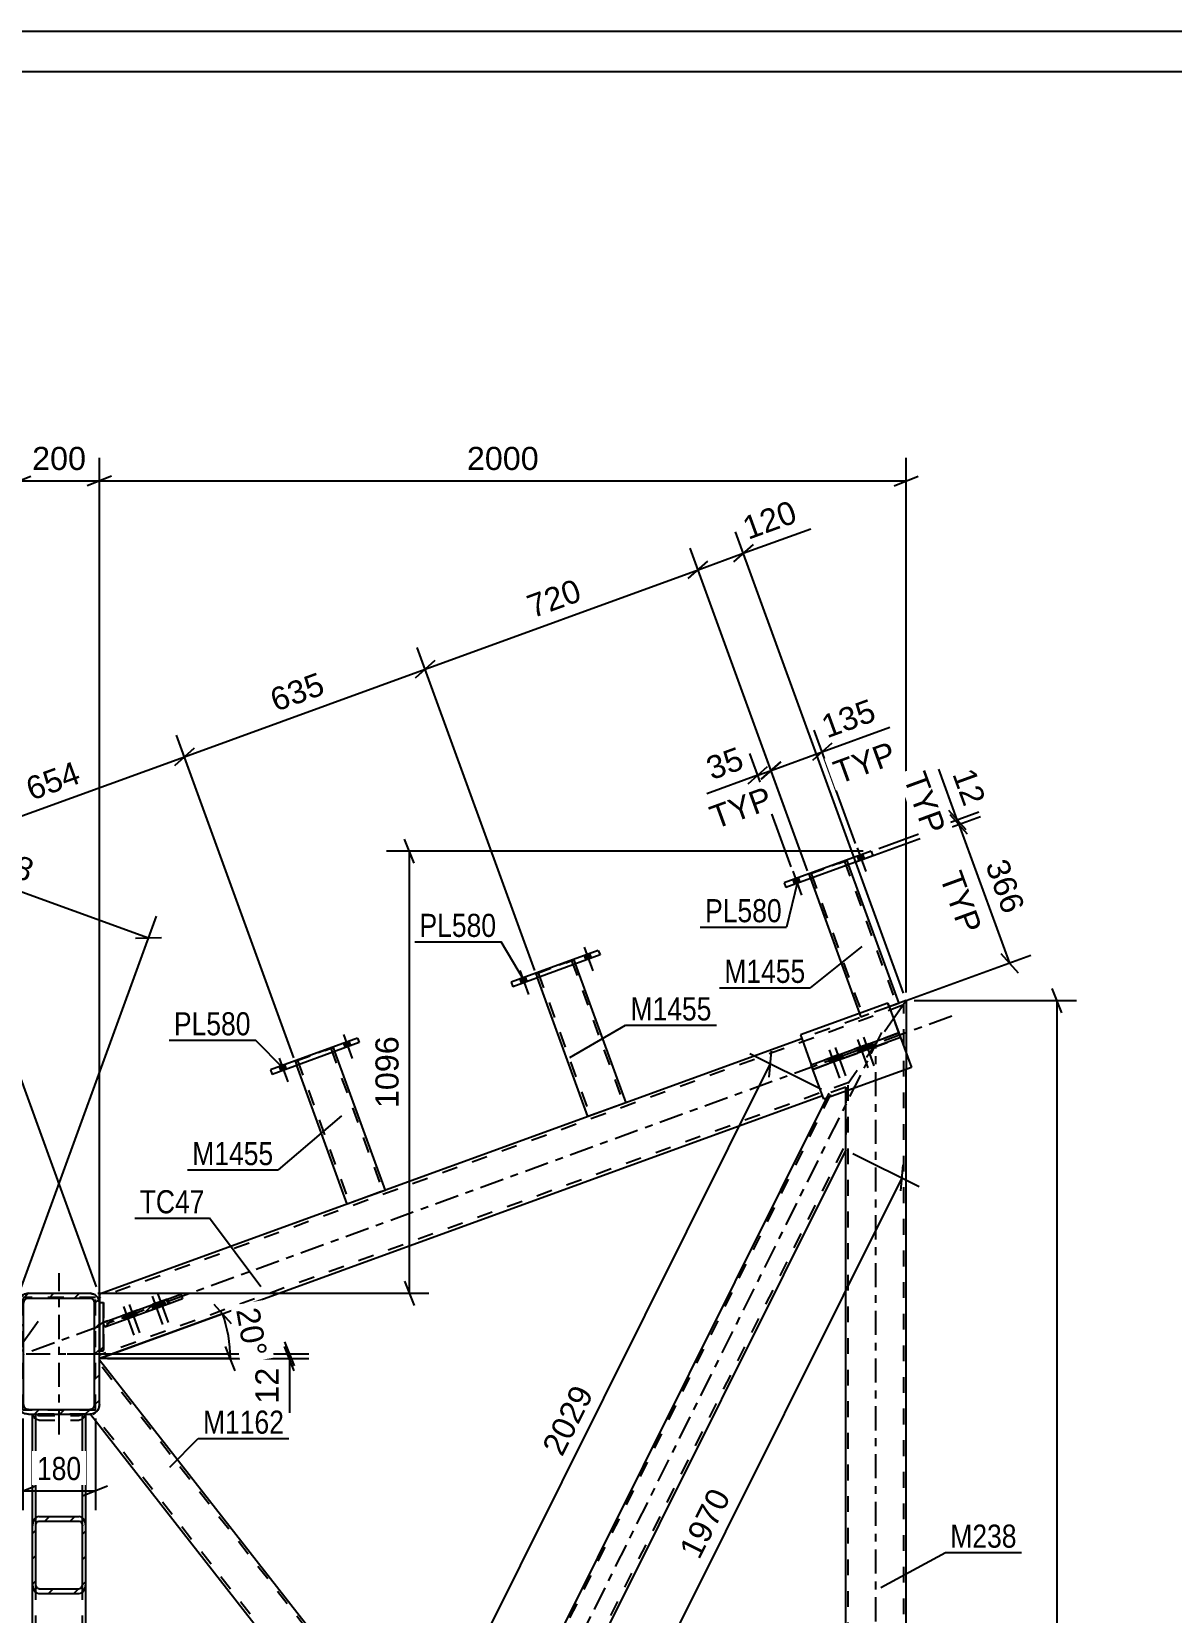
# Model space of a CAD drawing. Header units: millimetres. Extents: x 0 to 1189, y 0 to 841.
# Drawn here: x 565.9 to 707.2, y 644.9 to 841 of the extents above; entities that cross this region are included whole.
import ezdxf

# ---------------------------------------------------------------- set-up
doc = ezdxf.new("R2010")
doc.units = ezdxf.units.MM
doc.linetypes.add('DXK_LINE_DOT2', pattern=[3.9198, 1.9599, -1.9599])
doc.linetypes.add('DXK_LINE_DOT3', pattern=[5.9187, 2.979, -0.9799, 0.9799, -0.9799])
doc.styles.add('Arial', font='arial.ttf', dxfattribs={"height": 0.2})
doc.styles.add('Arial Narrow', font='ARIALN.TTF', dxfattribs={"height": 0.2})

# ---------------------------------------------------------------- blocks, each defined once
blk = doc.blocks.new('Unknown-348435271-1132')
at = {"color": 5, "linetype": 'Continuous'}
for p, q in [((1189, 841), (0, 841)), ((1184, 836), (5, 836))]:
    blk.add_line(p, q, dxfattribs=at)
blk = doc.blocks.new('Part-348435271-11914 - 11896')
at = {"color": 2, "linetype": 'Continuous'}
for p, q in [((673.65, 720.02), (672.69, 718.64)), ((674.25, 720.88), (673.65, 720.02)), ((674.25, 720.88), (674.25, 714.35)), ((674.25, 546.62), (674.25, 712.36)), ((666.75, 551.87), (666.75, 709.63)), ((667.5, 551.34), (666.75, 551.87)), ((674.25, 546.62), (670.2, 549.45))]:
    blk.add_line(p, q, dxfattribs=at)
at = {"color": 7, "linetype": 'DXK_LINE_DOT2'}
for p, q in [((673.93, 720.41), (673.76, 720.18)), ((673.95, 720.45), (673.93, 720.41)), ((673.95, 546.83), (673.95, 720.45)), ((672.69, 718.64), (666.75, 710.16)), ((674.25, 714.35), (674.25, 712.36)), ((666.75, 709.63), (666.75, 710.16)), ((667.05, 551.66), (667.05, 710.59)), ((670.2, 549.45), (667.5, 551.34))]:
    blk.add_line(p, q, dxfattribs=at)
at = {"color": 7, "linetype": 'DXK_LINE_DOT3'}
blk.add_line((670.5, 549.24), (670.5, 715.52), dxfattribs=at)
blk = doc.blocks.new('Part-348435271-11909 - 11896')
at = {"linetype": 'Continuous'}
h = blk.add_hatch(dxfattribs=at)
h.set_pattern_fill('', scale=0.7, style=0, pattern_type=0)
h.set_pattern_definition([(45, (565.95, 648.5563), (-1.57154, 1.57154), [])])
h.paths.add_polyline_path([(565.95, 655.79), (565.95, 648.56), (566.01, 648.11), (566.18, 647.74), (566.44, 647.49), (566.75, 647.4), (571.75, 647.4), (572.06, 647.49), (572.32, 647.74), (572.49, 648.11), (572.55, 648.56), (572.55, 655.79), (572.49, 656.23), (572.32, 656.61), (572.06, 656.86), (571.75, 656.95), (566.75, 656.95), (566.44, 656.86), (566.18, 656.61), (566.01, 656.23)])
h.paths.add_polyline_path([(566.47, 656.2), (566.6, 656.33), (566.75, 656.37), (571.75, 656.37), (571.9, 656.33), (572.03, 656.2), (572.12, 656.01), (572.15, 655.79), (572.15, 648.56), (572.12, 648.33), (572.03, 648.15), (571.9, 648.02), (571.75, 647.98), (566.75, 647.98), (566.6, 648.02), (566.47, 648.15), (566.38, 648.33), (566.35, 648.56), (566.35, 655.79), (566.38, 656.01)])
at = {"color": 2, "linetype": 'Continuous'}
for p, q in [((565.95, 655.79), (565.95, 669.6)), ((572.55, 655.79), (572.55, 669.6)), ((566.75, 656.95), (566.44, 656.86)), ((566.75, 656.95), (571.75, 656.95)), ((572.06, 656.86), (571.75, 656.95)), ((566.01, 656.23), (565.95, 655.79)), ((565.95, 648.56), (565.95, 655.79)), ((566.35, 655.79), (566.38, 656.01)), ((566.35, 648.56), (566.35, 655.79)), ((566.6, 656.33), (566.75, 656.37)), ((566.75, 656.37), (571.75, 656.37)), ((571.75, 656.37), (571.9, 656.33)), ((572.12, 656.01), (572.15, 655.79)), ((572.15, 648.56), (572.15, 655.79)), ((572.55, 655.79), (572.49, 656.23)), ((572.55, 648.56), (572.55, 655.79)), ((565.95, 648.56), (566.01, 648.11)), ((566.38, 648.33), (566.35, 648.56)), ((566.44, 647.49), (566.75, 647.4)), ((566.75, 647.98), (566.6, 648.02)), ((566.75, 647.98), (571.75, 647.98)), ((566.75, 647.4), (571.75, 647.4)), ((571.9, 648.02), (571.75, 647.98)), ((571.75, 647.4), (572.06, 647.49)), ((572.15, 648.56), (572.12, 648.33)), ((572.49, 648.11), (572.55, 648.56))]:
    blk.add_line(p, q, dxfattribs=at)
at = {"color": 7, "linetype": 'DXK_LINE_DOT2'}
for p, q in [((565.95, 669.6), (572.55, 669.6)), ((566.18, 669.21), (566.01, 669.6)), ((566.44, 668.96), (566.18, 669.21)), ((566.35, 648.56), (566.35, 669.6)), ((566.75, 668.87), (566.44, 668.96)), ((566.49, 669.6), (566.6, 669.5)), ((566.6, 669.5), (566.75, 669.45)), ((566.75, 669.45), (571.75, 669.45)), ((566.75, 668.87), (571.75, 668.87)), ((571.75, 669.45), (571.9, 669.5)), ((572.06, 668.96), (571.75, 668.87)), ((571.9, 669.5), (572.01, 669.6)), ((572.32, 669.21), (572.06, 668.96)), ((572.15, 648.56), (572.15, 669.6)), ((572.49, 669.6), (572.32, 669.21)), ((565.95, 648.56), (565.95, 655.79)), ((572.55, 648.56), (572.55, 655.79))]:
    blk.add_line(p, q, dxfattribs=at)
at = {"color": 2, "linetype": 'Continuous'}
for centre, radius, start, end in [((567.04, 655.99), 1.05, 124.1734, 166.5321), ((571.46, 655.99), 1.05, 13.4679, 55.8266), ((566.89, 655.89), 0.527, 124.1734, 166.5321), ((571.61, 655.89), 0.527, 13.4679, 55.8266), ((567.04, 648.36), 1.05, 193.4679, 235.8266), ((566.89, 648.46), 0.527, 193.4679, 235.8266), ((571.61, 648.46), 0.527, 304.1734, 346.5321), ((571.46, 648.36), 1.05, 304.1734, 346.5321)]:
    blk.add_arc(centre, radius, start, end, dxfattribs=at)
blk = doc.blocks.new('Part-348435271-11911 - 11896')
at = {"color": 7, "linetype": 'DXK_LINE_DOT2'}
for p, q in [((572.55, 669.6), (565.95, 669.6)), ((565.95, 648.56), (565.95, 669.6)), ((566.35, 525.1), (566.35, 669.6)), ((572.15, 525.1), (572.15, 669.6)), ((572.55, 648.56), (572.55, 669.6)), ((565.95, 525.1), (565.95, 541.64)), ((572.55, 525.1), (572.55, 541.64)), ((565.95, 525.1), (572.55, 525.1))]:
    blk.add_line(p, q, dxfattribs=at)
at = {"color": 2, "linetype": 'Continuous'}
for p, q in [((565.95, 541.64), (565.95, 648.56)), ((572.55, 541.64), (572.55, 648.56))]:
    blk.add_line(p, q, dxfattribs=at)
blk = doc.blocks.new('Part-348435271-11912 - 11896')
at = {"color": 7, "linetype": 'DXK_LINE_DOT2'}
for p, q in [((673.85, 720.3), (574.25, 684.05)), ((672.15, 720.11), (661.31, 716.16)), ((674.25, 720.88), (673.45, 719.73)), ((673.85, 720.3), (673.6, 719.95)), ((672.69, 718.64), (666.75, 710.16)), ((667.15, 710.74), (574.25, 676.92)), ((666.75, 710.16), (663.87, 709.12)), ((574.25, 684.05), (574.25, 684.02)), ((574.25, 684.02), (574.25, 683.79)), ((574.25, 683.46), (574.25, 676.5))]:
    blk.add_line(p, q, dxfattribs=at)
at = {"color": 2, "linetype": 'Continuous'}
for p, q in [((674.25, 720.88), (672.15, 720.11)), ((673.45, 719.73), (672.69, 718.64)), ((661.31, 716.16), (574.25, 684.48)), ((574.25, 676.5), (663.87, 709.12)), ((574.25, 684.48), (574.25, 683.63)), ((574.25, 683.63), (574.25, 683.46))]:
    blk.add_line(p, q, dxfattribs=at)
at = {"color": 7, "linetype": 'DXK_LINE_DOT3'}
blk.add_line((679.9, 718.94), (564.85, 677.07), dxfattribs=at)
blk = doc.blocks.new('Part-348435271-11917 - 11896')
at = {"color": 7, "linetype": 'DXK_LINE_DOT3'}
blk.add_line((671.21, 716.95), (567.55, 508.98), dxfattribs=at)
at = {"color": 7, "linetype": 'DXK_LINE_DOT2'}
for p, q in [((666.75, 710.16), (664.66, 709.4)), ((666.75, 710.16), (666.75, 702.39)), ((573.12, 525.09), (665.07, 709.55)), ((664.66, 709.4), (664.33, 708.75)), ((574.68, 518.36), (666.75, 703.06))]:
    blk.add_line(p, q, dxfattribs=at)
at = {"color": 2, "linetype": 'Continuous'}
for p, q in [((664.33, 708.75), (619.4, 618.61)), ((666.75, 702.39), (622.82, 614.25))]:
    blk.add_line(p, q, dxfattribs=at)
blk = doc.blocks.new('Part-348435271-11941 - 11896')
at = {"color": 2, "linetype": 'Continuous'}
for p, q in [((619.4, 618.61), (574.25, 676.33)), ((573.15, 669.62), (616.93, 613.66)), ((619.4, 618.61), (616.93, 613.66))]:
    blk.add_line(p, q, dxfattribs=at)
at = {"color": 7, "linetype": 'DXK_LINE_DOT2'}
for p, q in [((574.25, 670.8), (574.25, 676.33)), ((619.26, 618.32), (574.25, 675.85)), ((574.16, 670.34), (574.25, 670.8)), ((573.51, 669.69), (573.15, 669.62)), ((617.08, 613.96), (573.48, 669.69)), ((573.48, 669.69), (573.51, 669.69)), ((573.51, 669.69), (573.48, 669.69)), ((573.51, 669.69), (573.9, 669.95)), ((573.51, 669.69), (573.56, 669.73)), ((573.9, 669.95), (574.16, 670.34))]:
    blk.add_line(p, q, dxfattribs=at)
blk = doc.blocks.new('Part-348435271-11948 - 11896')
at = {"color": 2, "linetype": 'Continuous'}
for p, q in [((671.98, 720.58), (661.14, 716.63)), ((671.98, 720.58), (673.33, 716.87)), ((661.14, 716.63), (662.49, 712.92)), ((673.54, 716.31), (674.89, 712.59)), ((664.04, 708.65), (662.69, 712.36)), ((674.89, 712.59), (664.04, 708.65))]:
    blk.add_line(p, q, dxfattribs=at)
at = {"color": 7, "linetype": 'DXK_LINE_DOT2'}
for p, q in [((673.54, 716.31), (671.98, 720.58)), ((661.14, 716.63), (662.69, 712.36)), ((673.54, 716.31), (673.33, 716.87)), ((662.69, 712.36), (662.49, 712.92))]:
    blk.add_line(p, q, dxfattribs=at)
blk = doc.blocks.new('Part-348435271-11950 - 11896')
at = {"linetype": 'Continuous'}
h = blk.add_hatch(dxfattribs=at)
h.set_pattern_fill('', scale=0.7, style=0, pattern_type=0)
h.set_pattern_definition([(45, (574.25, 677.4634), (-1.57154, 1.57154), [])])
h.paths.add_polyline_path([(574.25, 683.46), (574.25, 677.46), (574.75, 677.46), (574.75, 683.46)])
at = {"color": 7, "linetype": 'DXK_LINE_DOT2'}
for p, q in [((574.25, 677.46), (574.25, 683.46)), ((574.25, 683.46), (574.75, 683.46)), ((574.75, 683.46), (574.75, 677.46)), ((574.75, 677.46), (574.25, 677.46))]:
    blk.add_line(p, q, dxfattribs=at)
at = {"color": 2, "linetype": 'Continuous'}
for p, q in [((574.25, 683.46), (574.25, 677.46)), ((574.25, 683.46), (574.75, 683.46)), ((574.75, 677.46), (574.75, 683.46)), ((574.25, 677.46), (574.75, 677.46))]:
    blk.add_line(p, q, dxfattribs=at)
blk = doc.blocks.new('Part-348435271-11952 - 11896')
at = {"color": 7, "linetype": 'DXK_LINE_DOT2'}
for p, q in [((628.36, 724.22), (633.06, 725.93)), ((633.06, 725.93), (628.36, 724.22)), ((632.78, 725.83), (632.78, 725.83)), ((632.78, 725.83), (639.21, 708.12)), ((633.06, 725.93), (633.06, 725.93)), ((633.06, 725.93), (633.24, 725.43)), ((628.36, 724.22), (628.36, 724.22)), ((628.36, 724.22), (628.54, 723.71)), ((628.64, 724.33), (628.64, 724.33)), ((628.64, 724.33), (635.07, 706.62)), ((639.49, 708.22), (634.79, 706.52)), ((639.49, 708.22), (638.93, 708.02)), ((639.14, 708.1), (638.93, 708.02)), ((639.49, 708.22), (639.49, 708.22)), ((634.79, 706.52), (634.79, 706.52)), ((635.07, 706.62), (635.09, 706.63))]:
    blk.add_line(p, q, dxfattribs=at)
at = {"color": 2, "linetype": 'Continuous'}
for p, q in [((634.79, 706.52), (628.54, 723.71)), ((633.24, 725.43), (639.49, 708.22)), ((638.93, 708.02), (635.35, 706.72)), ((635.35, 706.72), (634.79, 706.52))]:
    blk.add_line(p, q, dxfattribs=at)
blk = doc.blocks.new('Part-348435271-11953 - 11896')
at = {"color": 2, "linetype": 'Continuous'}
for p, q in [((636.09, 727.1), (625.28, 723.17)), ((636.3, 726.54), (625.49, 722.6)), ((636.09, 727.1), (636.3, 726.54)), ((625.28, 723.17), (625.49, 722.6))]:
    blk.add_line(p, q, dxfattribs=at)
blk = doc.blocks.new('Part-348435271-11954 - 11896')
at = {"color": 7, "linetype": 'DXK_LINE_DOT2'}
for p, q in [((662.19, 736.54), (666.89, 738.24)), ((666.89, 738.24), (662.19, 736.54)), ((666.61, 738.14), (666.61, 738.14)), ((666.61, 738.14), (673.04, 720.43)), ((666.89, 738.24), (666.89, 738.24)), ((666.89, 738.24), (667.07, 737.74)), ((662.19, 736.54), (662.19, 736.54)), ((662.19, 736.54), (662.37, 736.03)), ((662.47, 736.64), (662.47, 736.64)), ((662.47, 736.64), (668.9, 718.93)), ((673.32, 720.54), (668.62, 718.83)), ((672.15, 720.11), (669.07, 718.99)), ((673.32, 720.54), (672.75, 720.33)), ((672.97, 720.41), (672.75, 720.33)), ((673.32, 720.54), (673.32, 720.54)), ((668.45, 719.3), (668.62, 718.83)), ((669.18, 719.03), (668.62, 718.83)), ((668.9, 718.93), (668.92, 718.94))]:
    blk.add_line(p, q, dxfattribs=at)
at = {"color": 2, "linetype": 'Continuous'}
for p, q in [((667.07, 737.74), (673.32, 720.54)), ((662.37, 736.03), (668.45, 719.3)), ((672.75, 720.33), (672.15, 720.11))]:
    blk.add_line(p, q, dxfattribs=at)
blk = doc.blocks.new('Part-348435271-11955 - 11896')
at = {"color": 2, "linetype": 'Continuous'}
for p, q in [((669.92, 739.41), (659.11, 735.48)), ((669.92, 739.41), (670.12, 738.85)), ((670.12, 738.85), (659.32, 734.92)), ((659.11, 735.48), (659.32, 734.92))]:
    blk.add_line(p, q, dxfattribs=at)
blk = doc.blocks.new('Part-348435271-11956 - 11896')
at = {"color": 7, "linetype": 'DXK_LINE_DOT2'}
for p, q in [((598.52, 713.36), (603.22, 715.07)), ((603.22, 715.07), (598.52, 713.36)), ((602.94, 714.97), (602.94, 714.97)), ((602.94, 714.97), (609.37, 697.26)), ((603.22, 715.07), (603.22, 715.07)), ((603.22, 715.07), (603.41, 714.57)), ((598.52, 713.36), (598.52, 713.36)), ((598.52, 713.36), (598.71, 712.86)), ((598.81, 713.47), (598.81, 713.47)), ((598.81, 713.47), (605.24, 695.76)), ((609.65, 697.36), (604.95, 695.66)), ((609.65, 697.36), (609.09, 697.16)), ((609.31, 697.24), (609.09, 697.16)), ((609.65, 697.36), (609.65, 697.36)), ((604.95, 695.66), (604.95, 695.66)), ((605.24, 695.76), (605.26, 695.77))]:
    blk.add_line(p, q, dxfattribs=at)
at = {"color": 2, "linetype": 'Continuous'}
for p, q in [((603.41, 714.57), (609.65, 697.36)), ((604.95, 695.66), (598.71, 712.86)), ((609.09, 697.16), (605.52, 695.86)), ((605.52, 695.86), (604.95, 695.66))]:
    blk.add_line(p, q, dxfattribs=at)
blk = doc.blocks.new('Part-348435271-11957 - 11896')
at = {"color": 2, "linetype": 'Continuous'}
for p, q in [((606.25, 716.24), (595.45, 712.31)), ((606.46, 715.68), (595.65, 711.74)), ((606.25, 716.24), (606.46, 715.68)), ((595.45, 712.31), (595.65, 711.74))]:
    blk.add_line(p, q, dxfattribs=at)
blk = doc.blocks.new('Part-348435271-11960 - 11896')
at = {"linetype": 'Continuous'}
h = blk.add_hatch(dxfattribs=at)
h.set_pattern_fill('', scale=0.7, style=0, pattern_type=0)
h.set_pattern_definition([(45, (564.25, 670.7994), (-1.57154, 1.57154), [])])
h.paths.add_polyline_path([(564.25, 683.4), (564.25, 670.8), (564.34, 670.34), (564.6, 669.95), (564.99, 669.69), (565.45, 669.6), (573.05, 669.6), (573.51, 669.69), (573.9, 669.95), (574.16, 670.34), (574.25, 670.8), (574.25, 683.4), (574.16, 683.86), (573.9, 684.25), (573.51, 684.51), (573.05, 684.6), (565.45, 684.6), (564.99, 684.51), (564.6, 684.25), (564.34, 683.86)])
h.paths.add_polyline_path([(565.03, 683.82), (565.22, 683.95), (565.45, 684), (573.05, 684), (573.28, 683.95), (573.47, 683.82), (573.6, 683.63), (573.65, 683.4), (573.65, 670.8), (573.6, 670.57), (573.47, 670.38), (573.28, 670.25), (573.05, 670.2), (565.45, 670.2), (565.22, 670.25), (565.03, 670.38), (564.9, 670.57), (564.85, 670.8), (564.85, 683.4), (564.9, 683.63)])
at = {"color": 7, "linetype": 'DXK_LINE_DOT3'}
for p, q in [((569.25, 667.1), (569.25, 687.1)), ((559.25, 677.1), (579.25, 677.1))]:
    blk.add_line(p, q, dxfattribs=at)
at = {"color": 7, "linetype": 'DXK_LINE_DOT2'}
for p, q in [((564.99, 684.51), (565.45, 684.6)), ((565.45, 684.6), (573.05, 684.6)), ((573.05, 684.6), (573.51, 684.51)), ((564.25, 683.4), (564.34, 683.86)), ((564.25, 670.8), (564.25, 683.4)), ((564.9, 683.63), (564.85, 683.4)), ((564.85, 670.8), (564.85, 683.4)), ((565.45, 684), (565.22, 683.95)), ((565.45, 684), (573.05, 684)), ((573.28, 683.95), (573.05, 684)), ((573.65, 683.4), (573.6, 683.63)), ((573.65, 670.8), (573.65, 683.4)), ((574.16, 683.86), (574.25, 683.4)), ((574.25, 670.8), (574.25, 683.4)), ((564.34, 670.34), (564.25, 670.8)), ((564.85, 670.8), (564.9, 670.57)), ((573.6, 670.57), (573.65, 670.8)), ((574.25, 670.8), (574.16, 670.34)), ((565.45, 669.6), (564.99, 669.69)), ((565.22, 670.25), (565.45, 670.2)), ((565.45, 670.2), (573.05, 670.2)), ((565.45, 669.6), (573.05, 669.6)), ((573.05, 670.2), (573.28, 670.25)), ((573.35, 669.66), (573.05, 669.6)), ((573.51, 669.69), (573.35, 669.66))]:
    blk.add_line(p, q, dxfattribs=at)
at = {"color": 2, "linetype": 'Continuous'}
for p, q in [((565.45, 684.6), (564.99, 684.51)), ((565.45, 684.6), (573.05, 684.6)), ((573.51, 684.51), (573.05, 684.6)), ((564.34, 683.86), (564.25, 683.4)), ((564.25, 670.8), (564.25, 683.4)), ((564.85, 683.4), (564.9, 683.63)), ((564.85, 670.8), (564.85, 683.4)), ((565.22, 683.95), (565.45, 684)), ((565.45, 684), (573.05, 684)), ((573.05, 684), (573.28, 683.95)), ((573.6, 683.63), (573.65, 683.4)), ((573.65, 670.8), (573.65, 683.4)), ((574.25, 683.4), (574.16, 683.86)), ((574.25, 670.8), (574.25, 683.4)), ((564.25, 670.8), (564.34, 670.34)), ((564.9, 670.57), (564.85, 670.8)), ((573.65, 670.8), (573.6, 670.57)), ((574.16, 670.34), (574.25, 670.8)), ((564.99, 669.69), (565.45, 669.6)), ((565.45, 670.2), (565.22, 670.25)), ((565.45, 670.2), (573.05, 670.2)), ((565.45, 669.6), (573.05, 669.6)), ((573.28, 670.25), (573.05, 670.2)), ((573.05, 669.6), (573.51, 669.69))]:
    blk.add_line(p, q, dxfattribs=at)
at = {"color": 7, "linetype": 'DXK_LINE_DOT2'}
for centre, radius, start, end in [((565.45, 683.4), 1.2, 112.5, 157.5), ((573.05, 683.4), 1.2, 22.5, 67.5), ((565.45, 683.4), 0.6, 112.5, 157.5), ((573.05, 683.4), 0.6, 22.5, 67.5), ((565.45, 670.8), 0.6, 202.5, 247.5), ((573.05, 670.8), 0.6, 292.5, 337.5), ((565.45, 670.8), 1.2, 202.5, 247.5), ((573.05, 670.8), 1.2, 292.5, 337.5)]:
    blk.add_arc(centre, radius, start, end, dxfattribs=at)
at = {"color": 2, "linetype": 'Continuous'}
for centre, radius, start, end in [((565.45, 683.4), 1.2, 112.5, 157.5), ((573.05, 683.4), 1.2, 22.5, 67.5), ((565.45, 683.4), 0.6, 112.5, 157.5), ((573.05, 683.4), 0.6, 22.5, 67.5), ((565.45, 670.8), 0.6, 202.5, 247.5), ((573.05, 670.8), 0.6, 292.5, 337.5), ((565.45, 670.8), 1.2, 202.5, 247.5), ((573.05, 670.8), 1.2, 292.5, 337.5)]:
    blk.add_arc(centre, radius, start, end, dxfattribs=at)
blk = doc.blocks.new('Part-348435271-11966 - 11896')
at = {"color": 7, "linetype": 'DXK_LINE_DOT2'}
for p, q in [((673.33, 716.87), (662.49, 712.92)), ((662.69, 712.36), (673.54, 716.31))]:
    blk.add_line(p, q, dxfattribs=at)
at = {"color": 2, "linetype": 'Continuous'}
for p, q in [((669.96, 715.64), (673.33, 716.87)), ((673.54, 716.31), (670.16, 715.08)), ((673.33, 716.87), (673.33, 716.87)), ((673.33, 716.87), (673.54, 716.31)), ((662.49, 712.92), (669.96, 715.64)), ((670.16, 715.08), (662.69, 712.36)), ((669.96, 715.64), (670.16, 715.08)), ((662.49, 712.92), (662.49, 712.92)), ((662.49, 712.92), (662.69, 712.36))]:
    blk.add_line(p, q, dxfattribs=at)
blk = doc.blocks.new('Part-348435271-11967 - 11896')
at = {"linetype": 'Continuous'}
h = blk.add_hatch(dxfattribs=at)
h.set_pattern_fill('', scale=0.7, style=0, pattern_type=0)
h.set_pattern_definition([(45, (574.9299, 680.4158), (-1.57154, 1.57154), [])])
h.paths.add_polyline_path([(574.72, 680.98), (574.93, 680.42), (582.88, 683.31), (582.67, 683.87)])
at = {"color": 2, "linetype": 'Continuous'}
for p, q in [((582.67, 683.87), (584.36, 684.49)), ((584.36, 684.49), (584.57, 683.92)), ((574.72, 680.98), (582.67, 683.87)), ((582.88, 683.31), (574.93, 680.42)), ((582.67, 683.87), (582.88, 683.31)), ((584.57, 683.92), (582.88, 683.31)), ((574.93, 680.42), (574.72, 680.98))]:
    blk.add_line(p, q, dxfattribs=at)
at = {"color": 7, "linetype": 'DXK_LINE_DOT2'}
for p, q in [((582.67, 683.87), (574.72, 680.98)), ((582.88, 683.31), (574.93, 680.42)), ((582.81, 683.28), (582.6, 683.85)), ((574.93, 680.42), (574.72, 680.98))]:
    blk.add_line(p, q, dxfattribs=at)
blk = doc.blocks.new('Bolt-348435271-11988 - 11896')
at = {"linetype": 'Continuous'}
for points in [[(635.01, 726.71), (634.35, 726.47), (634.56, 725.9), (635.21, 726.14)], [(635.01, 726.71), (634.35, 726.47), (634.56, 725.9), (635.21, 726.14)], [(627.02, 723.8), (626.36, 723.56), (626.57, 723), (627.23, 723.24)], [(627.02, 723.8), (626.36, 723.56), (626.57, 723), (627.23, 723.24)]]:
    blk.add_hatch(color=1, dxfattribs=at).paths.add_polyline_path(points)
at = {"color": 1, "linetype": 'Continuous'}
for p, q in [((634.34, 727.53), (635.42, 724.57)), ((634.34, 727.53), (635.42, 724.57)), ((634.35, 726.47), (634.56, 725.9)), ((634.35, 726.47), (634.56, 725.9)), ((635.01, 726.71), (635.21, 726.14)), ((635.01, 726.71), (635.21, 726.14)), ((626.35, 724.62), (627.43, 721.66)), ((626.35, 724.62), (627.43, 721.66)), ((626.36, 723.56), (626.57, 723)), ((626.36, 723.56), (626.57, 723)), ((627.02, 723.8), (627.23, 723.24)), ((627.02, 723.8), (627.23, 723.24))]:
    blk.add_line(p, q, dxfattribs=at)
blk = doc.blocks.new('Bolt-348435271-11989 - 11896')
at = {"linetype": 'Continuous'}
for points in [[(668.84, 739.02), (668.18, 738.78), (668.39, 738.22), (669.04, 738.46)], [(668.84, 739.02), (668.18, 738.78), (668.39, 738.22), (669.04, 738.46)], [(660.85, 736.11), (660.19, 735.87), (660.4, 735.31), (661.06, 735.55)], [(660.85, 736.11), (660.19, 735.87), (660.4, 735.31), (661.06, 735.55)]]:
    blk.add_hatch(color=1, dxfattribs=at).paths.add_polyline_path(points)
at = {"color": 1, "linetype": 'Continuous'}
for p, q in [((668.17, 739.84), (669.24, 736.88)), ((668.17, 739.84), (669.24, 736.88)), ((668.18, 738.78), (668.39, 738.22)), ((668.18, 738.78), (668.39, 738.22)), ((668.84, 739.02), (669.04, 738.46)), ((668.84, 739.02), (669.04, 738.46)), ((660.18, 736.93), (661.26, 733.97)), ((660.18, 736.93), (661.26, 733.97)), ((660.19, 735.87), (660.4, 735.31)), ((660.19, 735.87), (660.4, 735.31)), ((660.85, 736.11), (661.06, 735.55)), ((660.85, 736.11), (661.06, 735.55))]:
    blk.add_line(p, q, dxfattribs=at)
blk = doc.blocks.new('Bolt-348435271-11990 - 11896')
at = {"linetype": 'Continuous'}
for points in [[(605.17, 715.85), (604.52, 715.61), (604.72, 715.04), (605.38, 715.28)], [(605.17, 715.85), (604.52, 715.61), (604.72, 715.04), (605.38, 715.28)], [(597.19, 712.94), (596.53, 712.7), (596.73, 712.14), (597.39, 712.38)], [(597.19, 712.94), (596.53, 712.7), (596.73, 712.14), (597.39, 712.38)]]:
    blk.add_hatch(color=1, dxfattribs=at).paths.add_polyline_path(points)
at = {"color": 1, "linetype": 'Continuous'}
for p, q in [((604.5, 716.67), (605.58, 713.71)), ((604.5, 716.67), (605.58, 713.71)), ((605.17, 715.85), (605.38, 715.28)), ((605.17, 715.85), (605.38, 715.28)), ((596.52, 713.76), (597.59, 710.8)), ((596.52, 713.76), (597.59, 710.8)), ((604.52, 715.61), (604.72, 715.04)), ((604.52, 715.61), (604.72, 715.04)), ((596.53, 712.7), (596.73, 712.14)), ((596.53, 712.7), (596.73, 712.14)), ((597.19, 712.94), (597.39, 712.38)), ((597.19, 712.94), (597.39, 712.38))]:
    blk.add_line(p, q, dxfattribs=at)
blk = doc.blocks.new('Bolt-348435271-11996 - 11896')
at = {"linetype": 'Continuous'}
for points in [[(665.47, 714.01), (664.62, 713.7), (664.83, 713.14), (665.68, 713.44)], [(666.22, 714.28), (665.37, 713.97), (665.58, 713.41), (666.42, 713.72)], [(668.98, 715.29), (668.14, 714.98), (668.34, 714.42), (669.19, 714.72)], [(669.73, 715.56), (668.89, 715.25), (669.09, 714.69), (669.94, 715)]]:
    blk.add_hatch(color=1, dxfattribs=at).paths.add_polyline_path(points)
at = {"color": 1, "linetype": 'Continuous'}
for p, q in [((668.22, 716.07), (669.5, 712.55)), ((668.97, 716.35), (670.25, 712.82)), ((664.7, 714.79), (665.99, 711.27)), ((665.37, 713.97), (665.58, 713.41)), ((665.45, 715.07), (666.74, 711.54)), ((665.47, 714.01), (665.68, 713.44)), ((666.22, 714.28), (666.42, 713.72)), ((668.14, 714.98), (668.34, 714.42)), ((668.89, 715.25), (669.09, 714.69)), ((668.98, 715.29), (669.19, 714.72)), ((669.73, 715.56), (669.94, 715)), ((664.62, 713.7), (664.83, 713.14))]:
    blk.add_line(p, q, dxfattribs=at)
blk = doc.blocks.new('Bolt-348435271-11997 - 11896')
at = {"linetype": 'Continuous'}
for points in [[(578.7, 682.43), (577.86, 682.12), (578.06, 681.56), (578.91, 681.86)], [(581.54, 683.46), (580.7, 683.15), (580.9, 682.59), (581.75, 682.9)], [(582.25, 683.72), (581.4, 683.41), (581.61, 682.85), (582.45, 683.15)], [(578, 682.17), (577.15, 681.86), (577.36, 681.3), (578.2, 681.61)]]:
    blk.add_hatch(color=1, dxfattribs=at).paths.add_polyline_path(points)
at = {"color": 1, "linetype": 'Continuous'}
for p, q in [((581.48, 684.5), (582.76, 680.98)), ((577.23, 682.96), (578.52, 679.43)), ((577.94, 683.21), (579.22, 679.69)), ((578.7, 682.43), (578.91, 681.86)), ((580.7, 683.15), (580.9, 682.59)), ((580.78, 684.25), (582.06, 680.72)), ((581.4, 683.41), (581.61, 682.85)), ((581.54, 683.46), (581.75, 682.9)), ((582.25, 683.72), (582.45, 683.15)), ((577.15, 681.86), (577.36, 681.3)), ((577.86, 682.12), (578.06, 681.56)), ((578, 682.17), (578.2, 681.61))]:
    blk.add_line(p, q, dxfattribs=at)
blk = doc.blocks.new('Part-348435271-23888 - 11896')
at = {"color": 7, "linetype": 'DXK_LINE_DOT2'}
for p, q in [((564.75, 670.1), (564.75, 684.1)), ((573.75, 684.1), (564.75, 684.1)), ((573.75, 670.1), (573.75, 684.1)), ((573.75, 670.1), (564.75, 670.1))]:
    blk.add_line(p, q, dxfattribs=at)
blk = doc.blocks.new('StraightDimension-348435271-15317 - 11896')
at = {"color": 7, "linetype": 'Continuous'}
for p, q in [((598.37, 713.8), (583.81, 753.79)), ((554.06, 739.94), (584.78, 751.12)), ((583.58, 750.04), (585.99, 752.19)), ((573.91, 685.42), (553.09, 742.61)), ((555.27, 741.01), (552.86, 738.86))]:
    blk.add_line(p, q, dxfattribs=at)
at = {"color": 0}
blk.add_wipeout([(572.87, 747.58), (571.43, 751.52), (564.03, 748.83), (565.47, 744.89)], dxfattribs=at)
at = {"color": 3, "style": 'Arial'}
blk.add_text('654', height=2.865, rotation=20.002, dxfattribs=at).set_placement((565.83, 745.65))
blk = doc.blocks.new('StraightDimension-348435271-15091 - 11896')
at = {"color": 7, "linetype": 'Continuous'}
for p, q in [((574.25, 683.58), (574.25, 788.16)), ((674.25, 721.88), (674.25, 788.16)), ((575.75, 785.91), (572.75, 784.71)), ((574.25, 785.31), (674.25, 785.31)), ((672.75, 784.71), (675.75, 785.91))]:
    blk.add_line(p, q, dxfattribs=at)
at = {"color": 0}
blk.add_wipeout([(629.3, 786.06), (629.3, 790.26), (619.2, 790.26), (619.2, 786.06)], dxfattribs=at)
at = {"color": 3, "style": 'Arial'}
blk.add_text('2000', height=2.865, dxfattribs=at).set_placement((619.8, 786.66))
blk = doc.blocks.new('StraightDimension-348435271-15092 - 11896')
at = {"color": 7, "linetype": 'Continuous'}
for p, q in [((564.25, 684.4), (564.25, 788.16)), ((574.25, 683.58), (574.25, 788.16)), ((562.75, 784.71), (565.75, 785.91)), ((564.25, 785.31), (574.25, 785.31)), ((575.75, 785.91), (572.75, 784.71))]:
    blk.add_line(p, q, dxfattribs=at)
at = {"color": 0}
blk.add_wipeout([(573.19, 786.06), (573.19, 790.26), (565.31, 790.26), (565.31, 786.06)], dxfattribs=at)
at = {"color": 3, "style": 'Arial'}
blk.add_text('200', height=2.865, dxfattribs=at).set_placement((565.91, 786.66))
blk = doc.blocks.new('StraightDimension-348435271-15168 - 11896')
at = {"color": 7, "linetype": 'Continuous'}
for p, q in [((527.56, 698.9), (544.27, 744.82)), ((544.91, 742.19), (541.68, 742.09)), ((543.29, 742.14), (580.33, 728.66)), ((564.59, 685.42), (581.31, 731.34)), ((578.72, 728.61), (581.95, 728.71))]:
    blk.add_line(p, q, dxfattribs=at)
at = {"color": 0}
blk.add_wipeout([(565.77, 734.76), (567.2, 738.71), (559.81, 741.4), (558.37, 737.45)], dxfattribs=at)
at = {"color": 3, "style": 'Arial'}
blk.add_text('788', height=2.865, rotation=-20.002, dxfattribs=at).set_placement((559.14, 737.81))
blk = doc.blocks.new('StraightDimension-348435271-15314 - 11896')
at = {"color": 7, "linetype": 'Continuous'}
for p, q in [((673.91, 721.81), (653.09, 779.01)), ((662.03, 736.97), (647.47, 776.97)), ((655.27, 777.41), (652.86, 775.26)), ((647.24, 773.21), (649.65, 775.37)), ((648.45, 774.29), (654.06, 776.33))]:
    blk.add_line(p, q, dxfattribs=at)
at = {"color": 0}
blk.add_wipeout([(661.7, 779.91), (660.26, 783.86), (652.87, 781.16), (654.3, 777.22)], dxfattribs=at)
at = {"color": 7, "linetype": 'Continuous'}
blk.add_line((654.06, 776.33), (662.45, 779.38), dxfattribs=at)
blk.add_line((654.06, 776.33), (662.45, 779.38), dxfattribs=at)
at = {"color": 3, "style": 'Arial'}
blk.add_text('120', height=2.865, rotation=20.002, dxfattribs=at).set_placement((654.66, 777.99))
blk = doc.blocks.new('StraightDimension-348435271-15315 - 11896')
at = {"color": 7, "linetype": 'Continuous'}
for p, q in [((662.03, 736.97), (647.47, 776.97)), ((647.24, 773.21), (649.65, 775.37)), ((614.62, 761.98), (648.45, 774.29)), ((615.82, 763.05), (613.41, 760.9)), ((628.21, 724.63), (613.64, 764.65))]:
    blk.add_line(p, q, dxfattribs=at)
at = {"color": 0}
blk.add_wipeout([(634.97, 770.18), (633.54, 774.13), (626.14, 771.44), (627.58, 767.49)], dxfattribs=at)
at = {"color": 3, "style": 'Arial'}
blk.add_text('720', height=2.865, rotation=20.002, dxfattribs=at).set_placement((627.94, 768.26))
blk = doc.blocks.new('StraightDimension-348435271-15316 - 11896')
at = {"color": 7, "linetype": 'Continuous'}
for p, q in [((613.41, 760.9), (615.82, 763.05)), ((628.21, 724.63), (613.64, 764.65)), ((584.78, 751.12), (614.62, 761.98)), ((598.37, 713.8), (583.81, 753.79)), ((585.99, 752.19), (583.58, 750.04))]:
    blk.add_line(p, q, dxfattribs=at)
at = {"color": 0}
blk.add_wipeout([(603.14, 758.6), (601.7, 762.54), (594.31, 759.85), (595.75, 755.9)], dxfattribs=at)
at = {"color": 3, "style": 'Arial'}
blk.add_text('635', height=2.865, rotation=20.002, dxfattribs=at).set_placement((596.1, 756.67))
blk = doc.blocks.new('StraightDimension-348435271-15410 - 11896')
at = {"color": 7, "linetype": 'Continuous'}
for p, q in [((667.65, 701.95), (675.88, 697.84)), ((673.6, 697.3), (673.87, 700.52)), ((629.8, 610.77), (673.74, 698.91)), ((623.71, 613.81), (631.95, 609.7)), ((629.94, 612.38), (629.67, 609.16))]:
    blk.add_line(p, q, dxfattribs=at)
at = {"color": 0}
blk.add_wipeout([(653.35, 659.69), (649.59, 661.57), (645.09, 652.53), (648.85, 650.66)], dxfattribs=at)
at = {"color": 3, "style": 'Arial'}
blk.add_text('1970', height=2.865, rotation=63.5066, dxfattribs=at).set_placement((648.58, 651.46))
blk = doc.blocks.new('StraightDimension-348435271-15430 - 11896')
at = {"color": 7, "linetype": 'Continuous'}
for p, q in [((663.76, 709.85), (654.86, 714.29)), ((657.28, 711.41), (657.54, 714.63)), ((612.16, 622.23), (657.41, 713.02)), ((612.29, 623.84), (612.02, 620.62)), ((618.51, 619.06), (609.6, 623.5))]:
    blk.add_line(p, q, dxfattribs=at)
at = {"color": 0}
blk.add_wipeout([(636.36, 672.47), (632.6, 674.35), (628.1, 665.31), (631.86, 663.44)], dxfattribs=at)
at = {"color": 3, "style": 'Arial'}
blk.add_text('2029', height=2.865, rotation=63.5066, dxfattribs=at).set_placement((631.59, 664.24))
blk = doc.blocks.new('StraightDimension-348435271-15624 - 11896')
at = {"color": 7, "linetype": 'Continuous'}
for p, q in [((668.92, 739.41), (609.83, 739.41)), ((613.28, 737.91), (612.08, 740.91)), ((612.68, 684.6), (612.68, 739.41)), ((574.05, 684.6), (615.08, 684.6)), ((612.08, 686.1), (613.28, 683.1))]:
    blk.add_line(p, q, dxfattribs=at)
at = {"color": 0}
blk.add_wipeout([(611.93, 717.05), (607.73, 717.05), (607.73, 706.96), (611.93, 706.96)], dxfattribs=at)
at = {"color": 3, "style": 'Arial'}
blk.add_text('1096', height=2.865, rotation=90.0002, dxfattribs=at).set_placement((611.33, 707.56))
blk = doc.blocks.new('StraightDimension-348435271-15672 - 11896')
at = {"color": 7, "linetype": 'Continuous'}
for p, q in [((668.01, 738.08), (683.47, 743.7)), ((681.86, 741.53), (679.71, 743.93)), ((680.79, 742.73), (687.05, 725.53)), ((674.26, 720.88), (689.72, 726.51)), ((685.97, 726.74), (688.12, 724.33))]:
    blk.add_line(p, q, dxfattribs=at)
at = {"color": 0}
blk.add_wipeout([(685.97, 730.69), (689.91, 732.13), (687.22, 739.52), (683.28, 738.09)], dxfattribs=at)
at = {"color": 0, "linetype": 'Continuous'}
blk.add_wipeout([(680.66, 728.17), (684.61, 729.61), (681.54, 738.04), (677.59, 736.61)], dxfattribs=at)
at = {"color": 3, "style": 'Arial'}
blk.add_text('366', height=2.865, rotation=-69.9983, dxfattribs=at).set_placement((684.04, 737.73))
at = {"color": 3, "linetype": 'Continuous', "style": 'Arial'}
blk.add_text('TYP', height=2.865, rotation=-69.9983, dxfattribs=at).set_placement((678.36, 736.25))
blk = doc.blocks.new('StraightDimension-348435271-15673 - 11896')
at = {"color": 7, "linetype": 'Continuous'}
for p, q in [((668.01, 738.08), (683.47, 743.71)), ((670.86, 739.75), (683.26, 744.27)), ((679.51, 744.5), (681.66, 742.09)), ((681.86, 741.53), (679.71, 743.93)), ((680.58, 743.29), (680.79, 742.73))]:
    blk.add_line(p, q, dxfattribs=at)
at = {"color": 0}
blk.add_wipeout([(681.11, 744.04), (685.05, 745.48), (683.12, 750.79), (679.18, 749.35)], dxfattribs=at)
at = {"color": 7, "linetype": 'Continuous'}
blk.add_line((680.58, 743.29), (678.29, 749.59), dxfattribs=at)
at = {"color": 0, "linetype": 'Continuous'}
blk.add_wipeout([(676.18, 740.48), (680.13, 741.92), (677.06, 750.36), (673.11, 748.92)], dxfattribs=at)
at = {"color": 7, "linetype": 'Continuous'}
blk.add_line((680.58, 743.29), (678.29, 749.59), dxfattribs=at)
at = {"color": 3, "linetype": 'Continuous', "style": 'Arial'}
blk.add_text('TYP', height=2.865, rotation=-69.9983, dxfattribs=at).set_placement((673.88, 748.56))
at = {"color": 3, "style": 'Arial'}
blk.add_text('12', height=2.865, rotation=-69.9983, dxfattribs=at).set_placement((679.94, 748.99))
blk = doc.blocks.new('StraightDimension-348435271-15716 - 11896')
at = {"color": 7, "linetype": 'Continuous'}
for p, q in [((667.97, 740.38), (662.86, 754.41)), ((662.03, 736.97), (656.52, 752.1)), ((657.5, 749.42), (663.84, 751.73)), ((665.04, 752.81), (662.64, 750.65)), ((656.29, 748.34), (658.7, 750.5))]:
    blk.add_line(p, q, dxfattribs=at)
at = {"color": 0}
blk.add_wipeout([(671.47, 755.31), (670.04, 759.25), (662.64, 756.56), (664.08, 752.61)], dxfattribs=at)
at = {"color": 7, "linetype": 'Continuous'}
blk.add_line((663.84, 751.73), (672.22, 754.78), dxfattribs=at)
at = {"color": 0, "linetype": 'Continuous'}
blk.add_wipeout([(673.99, 750), (672.56, 753.95), (664.12, 750.88), (665.56, 746.93)], dxfattribs=at)
at = {"color": 7, "linetype": 'Continuous'}
blk.add_line((663.84, 751.73), (672.22, 754.78), dxfattribs=at)
at = {"color": 3, "style": 'Arial'}
blk.add_text('135', height=2.865, rotation=20.002, dxfattribs=at).set_placement((664.43, 753.38))
at = {"color": 3, "linetype": 'Continuous', "style": 'Arial'}
blk.add_text('TYP', height=2.865, rotation=20.002, dxfattribs=at).set_placement((665.92, 747.7))
blk = doc.blocks.new('StraightDimension-348435271-15717 - 11896')
at = {"color": 7, "linetype": 'Continuous'}
for p, q in [((659.98, 737.47), (654.88, 751.5)), ((662.03, 736.97), (656.52, 752.1)), ((654.65, 747.75), (657.06, 749.9)), ((655.85, 748.82), (657.5, 749.42)), ((658.7, 750.5), (656.29, 748.34))]:
    blk.add_line(p, q, dxfattribs=at)
at = {"color": 0}
blk.add_wipeout([(655.1, 749.35), (653.67, 753.3), (648.36, 751.36), (649.8, 747.42)], dxfattribs=at)
at = {"color": 7, "linetype": 'Continuous'}
blk.add_line((655.85, 748.82), (649.56, 746.53), dxfattribs=at)
at = {"color": 0, "linetype": 'Continuous'}
blk.add_wipeout([(658.67, 744.42), (657.23, 748.37), (648.8, 745.3), (650.23, 741.35)], dxfattribs=at)
at = {"color": 7, "linetype": 'Continuous'}
blk.add_line((655.85, 748.82), (649.56, 746.53), dxfattribs=at)
at = {"color": 3, "style": 'Arial'}
blk.add_text('35', height=2.865, rotation=20.002, dxfattribs=at).set_placement((650.15, 748.19))
at = {"color": 3, "linetype": 'Continuous', "style": 'Arial'}
blk.add_text('TYP', height=2.865, rotation=20.002, dxfattribs=at).set_placement((650.59, 742.12))
blk = doc.blocks.new('StraightDimension-348435271-15836 - 11896')
at = {"color": 7, "linetype": 'Continuous'}
for p, q in [((693.55, 719.38), (692.35, 722.38)), ((675.25, 720.88), (695.35, 720.88)), ((692.95, 546.62), (692.95, 720.88)), ((692.35, 548.12), (693.55, 545.12)), ((675.25, 546.62), (695.35, 546.62))]:
    blk.add_line(p, q, dxfattribs=at)
at = {"color": 0}
blk.add_wipeout([(692.2, 638.79), (688, 638.79), (688, 628.7), (692.2, 628.7)], dxfattribs=at)
at = {"color": 3, "style": 'Arial'}
blk.add_text('3485', height=2.865, rotation=90.0002, dxfattribs=at).set_placement((691.6, 629.3))
blk = doc.blocks.new('StraightDimension-348435271-15955 - 11896')
at = {"color": 7, "linetype": 'Continuous'}
for p, q in [((597.2, 678.6), (598.4, 675.6)), ((570.25, 677.1), (600.2, 677.1)), ((575.25, 676.5), (600.2, 676.5)), ((598.4, 675), (597.2, 678)), ((597.8, 676.5), (597.8, 677.1))]:
    blk.add_line(p, q, dxfattribs=at)
at = {"color": 0}
blk.add_wipeout([(597.05, 675.97), (592.85, 675.97), (592.85, 670.32), (597.05, 670.32)], dxfattribs=at)
at = {"color": 7, "linetype": 'Continuous'}
blk.add_line((597.8, 676.5), (597.8, 669.8), dxfattribs=at)
blk.add_line((597.8, 676.5), (597.8, 669.8), dxfattribs=at)
at = {"color": 3, "style": 'Arial'}
blk.add_text('12', height=2.865, rotation=90.0002, dxfattribs=at).set_placement((596.45, 670.92))
blk = doc.blocks.new('AngleDimension-348435271-15984 - 11896')
at = {"color": 7, "linetype": 'Continuous'}
for p, q in [((588.43, 683.25), (590.58, 680.85)), ((589.51, 682.05), (574.25, 676.5)), ((575.19, 676.84), (589.51, 682.05)), ((590.49, 676.5), (574.25, 676.5)), ((591.09, 675), (589.89, 678))]:
    blk.add_line(p, q, dxfattribs=at)
blk.add_arc((574.25, 676.5), 16.24, 0, 19.9999, dxfattribs=at)
at = {"color": 0}
blk.add_wipeout([(591.76, 675.9), (595.89, 676.63), (594.63, 683.77), (590.5, 683.04)], dxfattribs=at)
at = {"color": 3, "style": 'Arial'}
blk.add_text('20°', height=2.865, rotation=-80.0021, dxfattribs=at).set_placement((591.19, 682.55))
blk = doc.blocks.new('StraightDimension-348435271-25981 - 11896')
at = {"color": 7, "linetype": 'Continuous'}
for p, q in [((564.75, 669.1), (564.75, 657.7)), ((573.75, 669.1), (573.75, 657.7)), ((563.25, 659.5), (566.25, 660.7)), ((564.75, 660.1), (573.75, 660.1)), ((575.25, 660.7), (572.25, 659.5))]:
    blk.add_line(p, q, dxfattribs=at)
at = {"color": 0}
blk.add_wipeout([(572.59, 660.85), (572.59, 665.05), (565.91, 665.05), (565.91, 660.85)], dxfattribs=at)
at = {"color": 3, "style": 'Arial Narrow'}
blk.add_text('180', height=2.863, dxfattribs=at).set_placement((566.51, 661.45))
blk = doc.blocks.new('Mark-348435271-15074 - 11896')
at = {"color": 0, "linetype": 'Continuous'}
blk.add_wipeout([(658.83, 730.6), (658.83, 733.6), (649.33, 733.6), (649.33, 730.6)], dxfattribs=at)
blk.add_wipeout([(658.83, 730.6), (658.83, 733.6), (649.33, 733.6), (649.33, 730.6)], dxfattribs=at)
at = {"color": 30, "linetype": 'Continuous'}
for p in [(660.79, 735.61), (648.73, 730)]:
    blk.add_line(p, (659.43, 730), dxfattribs=at)
at = {"color": 3, "linetype": 'Continuous', "style": 'Arial Narrow'}
blk.add_text('PL580', height=2.863, dxfattribs=at).set_placement((649.33, 730.6))
blk = doc.blocks.new('Mark-348435271-15069 - 11896')
at = {"color": 0}
blk.add_wipeout([(623.43, 728.78), (623.43, 731.78), (613.93, 731.78), (613.93, 728.78)], dxfattribs=at)
blk.add_wipeout([(623.43, 728.78), (623.43, 731.78), (613.93, 731.78), (613.93, 728.78)], dxfattribs=at)
at = {"color": 30, "linetype": 'Continuous'}
for p in [(613.33, 728.18), (626.96, 723.3)]:
    blk.add_line(p, (624.03, 728.18), dxfattribs=at)
at = {"color": 3, "style": 'Arial Narrow'}
blk.add_text('PL580', height=2.863, dxfattribs=at).set_placement((613.93, 728.78))
blk = doc.blocks.new('Mark-348435271-15066 - 11896')
at = {"color": 0}
blk.add_wipeout([(650.14, 718.43), (650.14, 721.43), (640.08, 721.43), (640.08, 718.43)], dxfattribs=at)
blk.add_wipeout([(650.14, 718.43), (650.14, 721.43), (640.08, 721.43), (640.08, 718.43)], dxfattribs=at)
at = {"color": 30, "linetype": 'Continuous'}
for p, q in [((632.56, 713.83), (639.48, 717.83)), ((639.48, 717.83), (650.74, 717.83))]:
    blk.add_line(p, q, dxfattribs=at)
at = {"color": 3, "style": 'Arial Narrow'}
blk.add_text('M1455', height=2.863, dxfattribs=at).set_placement((640.08, 718.43))
blk = doc.blocks.new('Mark-348435271-23922 - 11896')
at = {"color": 0}
blk.add_wipeout([(555.46, 666.92), (555.46, 669.92), (545.96, 669.92), (545.96, 666.92)], dxfattribs=at)
blk.add_wipeout([(555.46, 666.92), (555.46, 669.92), (545.96, 669.92), (545.96, 666.92)], dxfattribs=at)
at = {"color": 30, "linetype": 'Continuous'}
for p in [(566.67, 681.12), (545.36, 666.32)]:
    blk.add_line(p, (556.06, 666.32), dxfattribs=at)
at = {"color": 3, "style": 'Arial Narrow'}
blk.add_text('PL787', height=2.863, dxfattribs=at).set_placement((545.96, 666.92))
blk = doc.blocks.new('Mark-348435271-14975 - 11896')
at = {"color": 0}
blk.add_wipeout([(597.15, 667.2), (597.15, 670.2), (587.09, 670.2), (587.09, 667.2)], dxfattribs=at)
blk.add_wipeout([(597.15, 667.2), (597.15, 670.2), (587.09, 670.2), (587.09, 667.2)], dxfattribs=at)
at = {"color": 30, "linetype": 'Continuous'}
for p, q in [((582.96, 663.07), (586.49, 666.6)), ((586.49, 666.6), (597.75, 666.6))]:
    blk.add_line(p, q, dxfattribs=at)
at = {"color": 3, "style": 'Arial Narrow'}
blk.add_text('M1162', height=2.863, dxfattribs=at).set_placement((587.09, 667.2))
blk = doc.blocks.new('Mark-348435271-14981 - 11896')
at = {"color": 0}
blk.add_wipeout([(687.95, 653.07), (687.95, 656.07), (679.72, 656.07), (679.72, 653.07)], dxfattribs=at)
blk.add_wipeout([(687.95, 653.07), (687.95, 656.07), (679.72, 656.07), (679.72, 653.07)], dxfattribs=at)
at = {"color": 30, "linetype": 'Continuous'}
for p, q in [((671.09, 648.12), (679.12, 652.47)), ((679.12, 652.47), (688.55, 652.47))]:
    blk.add_line(p, q, dxfattribs=at)
at = {"color": 3, "style": 'Arial Narrow'}
blk.add_text('M238', height=2.863, dxfattribs=at).set_placement((679.72, 653.07))
blk = doc.blocks.new('Mark-348435271-15048 - 11896')
at = {"color": 0}
blk.add_wipeout([(595.81, 700.49), (595.81, 703.49), (585.76, 703.49), (585.76, 700.49)], dxfattribs=at)
blk.add_wipeout([(595.81, 700.49), (595.81, 703.49), (585.76, 703.49), (585.76, 700.49)], dxfattribs=at)
at = {"color": 30, "linetype": 'Continuous'}
for p in [(604.25, 706.61), (585.16, 699.89)]:
    blk.add_line(p, (596.41, 699.89), dxfattribs=at)
at = {"color": 3, "style": 'Arial Narrow'}
blk.add_text('M1455', height=2.863, dxfattribs=at).set_placement((585.76, 700.49))
blk = doc.blocks.new('Mark-348435271-15051 - 11896')
at = {"color": 0}
blk.add_wipeout([(592.99, 716.58), (592.99, 719.58), (583.49, 719.58), (583.49, 716.58)], dxfattribs=at)
blk.add_wipeout([(592.99, 716.58), (592.99, 719.58), (583.49, 719.58), (583.49, 716.58)], dxfattribs=at)
at = {"color": 30, "linetype": 'Continuous'}
for p in [(582.89, 715.98), (597.13, 712.44)]:
    blk.add_line(p, (593.59, 715.98), dxfattribs=at)
at = {"color": 3, "style": 'Arial Narrow'}
blk.add_text('PL580', height=2.863, dxfattribs=at).set_placement((583.49, 716.58))
blk = doc.blocks.new('Mark-348435271-15087 - 11896')
at = {"color": 0, "linetype": 'Continuous'}
blk.add_wipeout([(661.76, 723.08), (661.76, 726.08), (651.71, 726.08), (651.71, 723.08)], dxfattribs=at)
blk.add_wipeout([(661.76, 723.08), (661.76, 726.08), (651.71, 726.08), (651.71, 723.08)], dxfattribs=at)
at = {"color": 30, "linetype": 'Continuous'}
for p in [(668.75, 727.6), (651.11, 722.48)]:
    blk.add_line(p, (662.36, 722.48), dxfattribs=at)
at = {"color": 3, "linetype": 'Continuous', "style": 'Arial Narrow'}
blk.add_text('M1455', height=2.863, dxfattribs=at).set_placement((651.71, 723.08))
blk = doc.blocks.new('Mark-348435271-16009 - 11896')
at = {"color": 0}
blk.add_wipeout([(587.29, 694.52), (587.29, 697.52), (579.25, 697.52), (579.25, 694.52)], dxfattribs=at)
blk.add_wipeout([(587.29, 694.52), (587.29, 697.52), (579.25, 697.52), (579.25, 694.52)], dxfattribs=at)
at = {"color": 30, "linetype": 'Continuous'}
for p in [(578.65, 693.92), (594.26, 685.39)]:
    blk.add_line(p, (587.89, 693.92), dxfattribs=at)
at = {"color": 3, "style": 'Arial Narrow'}
blk.add_text('TC47', height=2.863, dxfattribs=at).set_placement((579.25, 694.52))

msp = doc.modelspace()

# ---------------------------------------------------------------- block references
for name in ['Unknown-348435271-1132', 'Part-348435271-11955 - 11896', 'Bolt-348435271-11989 - 11896', 'Part-348435271-11954 - 11896', 'Bolt-348435271-11988 - 11896', 'Part-348435271-11953 - 11896', 'Part-348435271-11952 - 11896', 'Part-348435271-11912 - 11896', 'Part-348435271-11948 - 11896', 'Part-348435271-11914 - 11896', 'Part-348435271-11917 - 11896', 'Part-348435271-11957 - 11896', 'Bolt-348435271-11990 - 11896', 'Part-348435271-11966 - 11896', 'Bolt-348435271-11996 - 11896', 'Part-348435271-11956 - 11896', 'Part-348435271-11960 - 11896', 'Part-348435271-11967 - 11896', 'Bolt-348435271-11997 - 11896', 'Part-348435271-23888 - 11896', 'Part-348435271-11950 - 11896', 'Part-348435271-11941 - 11896', 'Part-348435271-11909 - 11896', 'Part-348435271-11911 - 11896']:
    msp.add_blockref(name, (0, 0))

# ---------------------------------------------------------------- next in the draw order: block references
for name in ['StraightDimension-348435271-15317 - 11896', 'StraightDimension-348435271-15955 - 11896']:
    msp.add_blockref(name, (0, 0))

# ---------------------------------------------------------------- next in the draw order: block references
for name in ['StraightDimension-348435271-15091 - 11896', 'StraightDimension-348435271-25981 - 11896', 'Mark-348435271-14975 - 11896']:
    msp.add_blockref(name, (0, 0))

# ---------------------------------------------------------------- next in the draw order: block references
for name in ['StraightDimension-348435271-15092 - 11896', 'StraightDimension-348435271-15314 - 11896', 'StraightDimension-348435271-15410 - 11896', 'Mark-348435271-23922 - 11896']:
    msp.add_blockref(name, (0, 0))

# ---------------------------------------------------------------- next in the draw order: block references
for name in ['StraightDimension-348435271-15315 - 11896', 'StraightDimension-348435271-15168 - 11896']:
    msp.add_blockref(name, (0, 0))

# ---------------------------------------------------------------- next in the draw order: block references
msp.add_blockref('StraightDimension-348435271-15316 - 11896', (0, 0))

# ---------------------------------------------------------------- next in the draw order: block references
msp.add_blockref('StraightDimension-348435271-15430 - 11896', (0, 0))

# ---------------------------------------------------------------- next in the draw order: block references
msp.add_blockref('StraightDimension-348435271-15624 - 11896', (0, 0))

# ---------------------------------------------------------------- next in the draw order: block references
for name in ['StraightDimension-348435271-15672 - 11896', 'Mark-348435271-15074 - 11896', 'Mark-348435271-15069 - 11896', 'Mark-348435271-15066 - 11896', 'Mark-348435271-15051 - 11896', 'Mark-348435271-15048 - 11896', 'Mark-348435271-16009 - 11896', 'AngleDimension-348435271-15984 - 11896']:
    msp.add_blockref(name, (0, 0))

# ---------------------------------------------------------------- next in the draw order: block references
for name in ['StraightDimension-348435271-15673 - 11896', 'Mark-348435271-15087 - 11896', 'StraightDimension-348435271-15836 - 11896']:
    msp.add_blockref(name, (0, 0))

# ---------------------------------------------------------------- next in the draw order: block references
for name in ['StraightDimension-348435271-15716 - 11896', 'Mark-348435271-14981 - 11896']:
    msp.add_blockref(name, (0, 0))

# ---------------------------------------------------------------- next in the draw order: block references
msp.add_blockref('StraightDimension-348435271-15717 - 11896', (0, 0))

doc.saveas('drawing.dxf')
